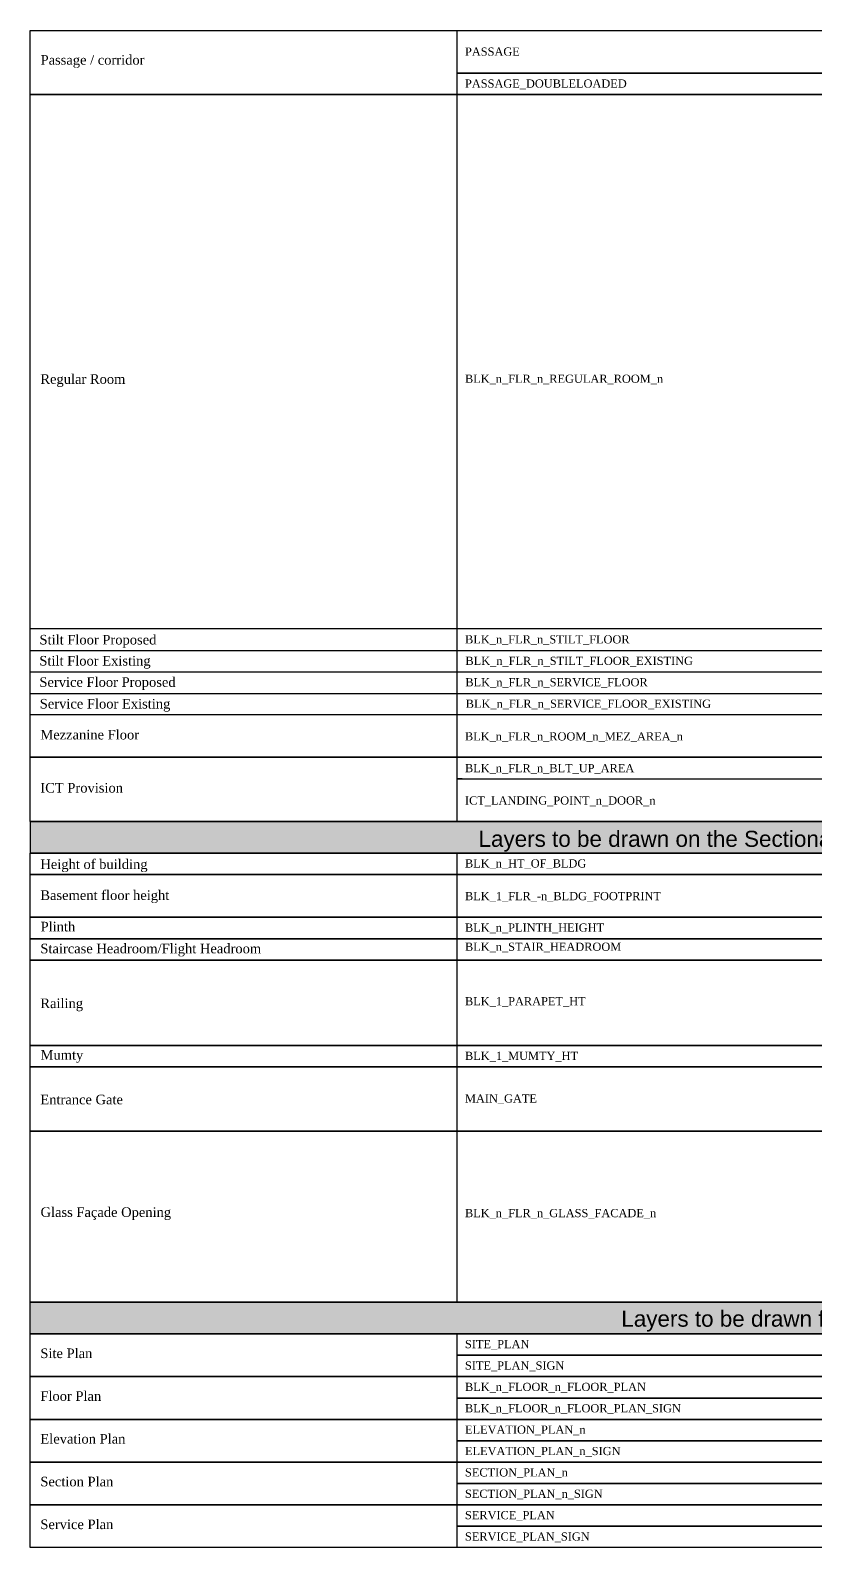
# Model space of a CAD drawing. Header units: millimetres. Extents: x -9481 to -9286, y 28694 to 28853.
# Drawn here: x -9481.26 to -9462.12, y 28729.12 to 28766.07 of the extents above; entities that cross this region are included whole.
import ezdxf

# ---------------------------------------------------------------- set-up
doc = ezdxf.new("R2010")
doc.units = ezdxf.units.MM
doc.linetypes.add('CONTINULUS', pattern=[0])
doc.layers.add('BLK_1_PLANTATION_GREENSTRIP', color=7, linetype='Continuous')
doc.layers.add('HATCH', color=7, linetype='Continuous')
doc.styles.add('MtXpl_Georgia', font='georgiab.ttf')
doc.styles.get("Standard").update_dxf_attribs({"font": 'arial.ttf', "height": 0.25})

# ---------------------------------------------------------------- blocks, each defined once
blk = doc.blocks.new('J4')
at = {"layer": 'HATCH', "linetype": 'CONTINULUS', "ltscale": 0.05}
h = blk.add_hatch(color=241, dxfattribs=at)
h.dxf.hatch_style = 1
h.paths.add_polyline_path([(-9435.455, 28796.771), (-9435.455, 28795.998), (-9396.427, 28795.998), (-9396.427, 28796.771)])
blk.add_lwpolyline([(-9435.455, 28796.771), (-9396.427, 28796.771), (-9396.427, 28795.998), (-9435.455, 28795.998), (-9435.455, 28796.771)], close=True)
at = {"color": 18, "insert": (-9424.534, 28796.544), "char_height": 0.39118, "attachment_point": 1}
blk.add_mtext_dynamic_manual_height_columns('Layers to be drawn on the Sectional Elevations or Building Elevation', width=18.54654, gutter_width=1.633, heights=[0], dxfattribs=at)

msp = doc.modelspace()

# ---------------------------------------------------------------- hatches: boundary and pattern name
at = {"layer": 'HATCH', "linetype": 'CONTINULUS', "ltscale": 0.05}
h = msp.add_hatch(color=241, dxfattribs=at)
h.dxf.hatch_style = 1
h.paths.add_polyline_path([(-9481.257899, 28735.095295), (-9481.257899, 28734.322066), (-9442.229952, 28734.322066), (-9442.229952, 28735.095295)])

# ---------------------------------------------------------------- linework, layer by layer
for p, q in [((-9470.864214, 28766.069052), (-9470.864214, 28765.548405)), ((-9470.864214, 28765.548405), (-9470.864214, 28765.027759)), ((-9470.864214, 28765.027759), (-9470.864214, 28764.507112)), ((-9470.864214, 28764.507112), (-9470.864214, 28763.986465)), ((-9470.864214, 28763.986465), (-9470.864214, 28761.38323)), ((-9470.864214, 28761.902373), (-9470.864214, 28751.489435)), ((-9470.864214, 28761.38323), (-9470.864214, 28760.862583)), ((-9470.864214, 28752.010082), (-9470.864214, 28749.405344)), ((-9481.2579, 28749.405344), (-9481.2579, 28751.489435)), ((-9481.2579, 28750.968236), (-9442.229952, 28750.968236)), ((-9481.2579, 28750.449898), (-9442.229952, 28750.449898)), ((-9481.2579, 28749.917846), (-9442.229952, 28749.917846)), ((-9470.864214, 28749.405344), (-9470.864214, 28748.884697)), ((-9470.864214, 28748.884697), (-9470.864214, 28748.36405)), ((-9470.864214, 28748.36405), (-9470.864214, 28747.843403)), ((-9470.864214, 28747.843403), (-9470.864214, 28747.322756)), ((-9470.864214, 28747.322756), (-9470.864214, 28746.80211)), ((-9470.864214, 28746.028881), (-9470.864214, 28745.508234)), ((-9470.864214, 28745.508234), (-9470.864214, 28744.987587)), ((-9470.864214, 28744.987587), (-9470.864214, 28744.46694)), ((-9470.864214, 28744.46694), (-9470.864214, 28743.946293)), ((-9470.864214, 28743.946293), (-9470.864214, 28743.425646)), ((-9470.864214, 28743.425646), (-9470.864214, 28742.904999)), ((-9470.864214, 28742.904999), (-9470.864214, 28741.863705)), ((-9470.864214, 28741.863705), (-9470.864214, 28741.343058)), ((-9470.864214, 28741.343058), (-9470.864214, 28740.822411)), ((-9470.864214, 28740.822411), (-9470.864214, 28740.301765)), ((-9470.864214, 28740.301765), (-9470.864214, 28739.781118)), ((-9470.864214, 28739.781118), (-9470.864214, 28739.260471)), ((-9470.864214, 28739.260471), (-9470.864214, 28738.739824)), ((-9470.864214, 28738.739824), (-9470.864214, 28738.219177)), ((-9470.864214, 28738.219177), (-9470.864214, 28737.69853)), ((-9470.864214, 28737.69853), (-9470.864214, 28737.177883)), ((-9470.864214, 28737.177883), (-9470.864214, 28736.657236)), ((-9470.864214, 28736.657236), (-9470.864214, 28736.136589)), ((-9470.864214, 28736.136589), (-9470.864214, 28735.615942)), ((-9470.864214, 28735.615942), (-9470.864214, 28735.095295)), ((-9470.864214, 28734.322066), (-9470.864214, 28729.115596))]:
    msp.add_line(p, q)
for points in [[(-9481.2579, 28765.548405), (-9481.2579, 28766.069052), (-9442.229952, 28766.069052), (-9442.229952, 28765.548405)], [(-9481.2579, 28765.027759), (-9481.2579, 28765.548405), (-9481.2579, 28765.548405)], [(-9442.229952, 28765.027759), (-9442.229952, 28764.507112), (-9481.2579, 28764.507112), (-9481.2579, 28765.027759), (-9481.2579, 28765.027759)], [(-9470.864214, 28765.027759), (-9455.60159, 28765.027759)], [(-9455.60159, 28765.027759), (-9470.864214, 28765.027759)], [(-9481.2579, 28763.986465), (-9481.2579, 28764.507112), (-9442.229952, 28764.507112), (-9442.229952, 28763.986465)], [(-9481.2579, 28763.465818), (-9481.2579, 28763.986465)], [(-9481.2579, 28762.945171), (-9481.2579, 28763.465818)], [(-9481.2579, 28762.424524), (-9481.2579, 28762.945171)], [(-9481.2579, 28761.903877), (-9481.2579, 28762.424524)], [(-9481.2579, 28761.38323), (-9481.2579, 28761.903877)], [(-9481.2579, 28760.862583), (-9481.2579, 28761.38323)], [(-9481.2579, 28760.341936), (-9481.2579, 28760.862583)], [(-9481.2579, 28759.821289), (-9481.2579, 28760.341936)], [(-9481.2579, 28757.738702), (-9481.2579, 28759.821289)], [(-9481.2579, 28757.218055), (-9481.2579, 28757.738702)], [(-9481.2579, 28756.697408), (-9481.2579, 28757.218055)], [(-9481.2579, 28756.176761), (-9481.2579, 28756.697408)], [(-9481.2579, 28755.656114), (-9481.2579, 28756.176761)], [(-9481.2579, 28755.135467), (-9481.2579, 28755.656114)], [(-9481.2579, 28754.61482), (-9481.2579, 28755.135467)], [(-9481.2579, 28754.094173), (-9481.2579, 28754.61482)], [(-9481.2579, 28753.573526), (-9481.2579, 28754.094173)], [(-9481.2579, 28753.052879), (-9481.2579, 28753.573526)], [(-9481.2579, 28752.532233), (-9481.2579, 28753.052879)], [(-9481.2579, 28752.011586), (-9481.2579, 28752.532233)], [(-9481.2579, 28751.490939), (-9481.2579, 28752.011586)], [(-9461.731845, 28752.011586), (-9442.229952, 28752.011586), (-9442.229952, 28751.490939), (-9481.2579, 28751.490939)], [(-9481.2579, 28750.970292), (-9481.2579, 28751.490939)], [(-9481.2579, 28748.36405), (-9481.2579, 28749.405344), (-9442.229952, 28749.405344), (-9442.229952, 28748.884697), (-9457.862239, 28748.884697)], [(-9457.862239, 28748.884697), (-9442.229952, 28748.884697), (-9442.229952, 28748.36405), (-9481.2579, 28748.36405), (-9481.2579, 28748.884697)], [(-9481.2579, 28747.843403), (-9481.2579, 28748.36405), (-9442.229952, 28748.36405), (-9442.229952, 28747.843403), (-9457.862239, 28747.843403)], [(-9470.737512, 28748.36405), (-9470.864214, 28748.36405)], [(-9470.864214, 28748.36405), (-9470.737512, 28748.36405)], [(-9481.2579, 28747.322756), (-9481.2579, 28747.843403)], [(-9470.737512, 28747.843403), (-9470.864214, 28747.843403)], [(-9470.864214, 28747.843403), (-9470.737512, 28747.843403)], [(-9470.864214, 28747.843403), (-9442.229952, 28747.843403), (-9442.229952, 28747.322756), (-9457.862239, 28747.322756)], [(-9461.731845, 28747.322756), (-9442.229952, 28747.322756), (-9442.229952, 28746.80211), (-9481.2579, 28746.80211), (-9481.2579, 28747.322756)], [(-9481.2579, 28744.987587), (-9481.2579, 28745.508234), (-9442.229952, 28745.508234), (-9442.229952, 28744.987587), (-9461.731845, 28744.987587)], [(-9461.731845, 28744.987587), (-9442.229952, 28744.987587), (-9442.229952, 28744.46694), (-9481.2579, 28744.46694), (-9481.2579, 28744.987587), (-9481.2579, 28744.987587)], [(-9481.2579, 28742.904999), (-9481.2579, 28743.425646), (-9442.229952, 28743.425646), (-9442.229952, 28742.904999), (-9461.731845, 28742.904999)], [(-9481.2579, 28742.384352), (-9481.2579, 28742.904999)], [(-9481.2579, 28741.863705), (-9481.2579, 28742.384352)], [(-9442.229952, 28741.863705), (-9442.229952, 28741.343058), (-9481.2579, 28741.343058), (-9481.2579, 28741.863705), (-9481.2579, 28741.863705)], [(-9481.2579, 28740.301765), (-9481.2579, 28740.822411), (-9442.229952, 28740.822411), (-9442.229952, 28740.301765), (-9461.731845, 28740.301765)], [(-9481.2579, 28739.781118), (-9481.2579, 28740.301765)], [(-9461.731845, 28739.781118), (-9442.229952, 28739.781118), (-9442.229952, 28739.260471), (-9481.2579, 28739.260471), (-9481.2579, 28739.781118), (-9481.2579, 28739.781118)], [(-9481.2579, 28738.739824), (-9481.2579, 28739.260471), (-9442.229952, 28739.260471), (-9442.229952, 28738.739824)], [(-9481.2579, 28738.219177), (-9481.2579, 28738.739824)], [(-9481.2579, 28737.69853), (-9481.2579, 28738.219177)], [(-9481.2579, 28737.177883), (-9481.2579, 28737.69853)], [(-9481.2579, 28736.657236), (-9481.2579, 28737.177883)], [(-9481.2579, 28736.136589), (-9481.2579, 28736.657236)], [(-9481.2579, 28735.615942), (-9481.2579, 28736.136589)], [(-9442.229952, 28735.615942), (-9442.229952, 28735.095295), (-9481.2579, 28735.095295), (-9481.2579, 28735.615942)], [(-9481.2579, 28733.801419), (-9481.2579, 28734.322066), (-9481.2579, 28734.322066), (-9442.229952, 28734.322066), (-9442.229952, 28733.801419), (-9470.864214, 28733.801419)], [(-9470.864214, 28733.801419), (-9442.229952, 28733.801419), (-9442.229952, 28733.280772), (-9481.2579, 28733.280772), (-9481.2579, 28733.801419), (-9481.2579, 28733.801419)], [(-9481.2579, 28732.760125), (-9481.2579, 28733.280772), (-9481.2579, 28733.280772), (-9442.229952, 28733.280772), (-9442.229952, 28732.760125), (-9470.864214, 28732.760125)], [(-9470.864214, 28732.760125), (-9442.229952, 28732.760125), (-9442.229952, 28732.239478), (-9481.2579, 28732.239478), (-9481.2579, 28732.760125), (-9481.2579, 28732.760125)], [(-9481.2579, 28731.718831), (-9481.2579, 28732.239478), (-9481.2579, 28732.239478), (-9442.229952, 28732.239478), (-9442.229952, 28731.718831), (-9470.864214, 28731.718831)], [(-9470.864214, 28731.718831), (-9442.229952, 28731.718831), (-9442.229952, 28731.198184), (-9481.2579, 28731.198184), (-9481.2579, 28731.718831), (-9481.2579, 28731.718831)], [(-9481.2579, 28730.677537), (-9481.2579, 28731.198184), (-9481.2579, 28731.198184), (-9442.229952, 28731.198184), (-9442.229952, 28730.677537), (-9470.864214, 28730.677537)], [(-9470.864214, 28730.677537), (-9442.229952, 28730.677537), (-9442.229952, 28730.15689), (-9481.2579, 28730.15689), (-9481.2579, 28730.677537), (-9481.2579, 28730.677537)], [(-9481.2579, 28729.636243), (-9481.2579, 28730.15689), (-9481.2579, 28730.15689), (-9442.229952, 28730.15689), (-9442.229952, 28729.636243), (-9470.864214, 28729.636243)], [(-9470.864214, 28729.636243), (-9442.229952, 28729.636243), (-9442.229952, 28729.115596), (-9481.2579, 28729.115596), (-9481.2579, 28729.636243), (-9481.2579, 28729.636243)]]:
    msp.add_lwpolyline(points)
for points in [[(-9481.2579, 28746.028881), (-9442.229952, 28746.028881), (-9442.229952, 28745.508234), (-9481.2579, 28745.508234), (-9481.2579, 28746.028881)], [(-9481.2579, 28744.46694), (-9442.229952, 28744.46694), (-9442.229952, 28743.946293), (-9481.2579, 28743.946293), (-9481.2579, 28744.46694)], [(-9481.2579, 28743.946293), (-9442.229952, 28743.946293), (-9442.229952, 28743.425646), (-9481.2579, 28743.425646), (-9481.2579, 28743.946293)], [(-9481.2579, 28741.343058), (-9442.229952, 28741.343058), (-9442.229952, 28740.822411), (-9481.2579, 28740.822411), (-9481.2579, 28741.343058)], [(-9481.257899, 28735.095295), (-9442.229952, 28735.095295), (-9442.229952, 28734.322066), (-9481.257899, 28734.322066), (-9481.257899, 28735.095295)]]:
    msp.add_lwpolyline(points, close=True)

# ---------------------------------------------------------------- block references
at = {"layer": 'BLK_1_PLANTATION_GREENSTRIP', "linetype": 'CONTINULUS'}
msp.add_blockref('J4', (-45.8028, -49.969062), dxfattribs=at)

# ---------------------------------------------------------------- texts
at = {"linetype": 'CONTINULUS', "style": 'MtXpl_Georgia'}
for s, height, p in [('Passage / corridor', 0.234061, (-9481.008722, 28765.233162)), ('PASSAGE', 0.199011, (-9470.66745, 28765.451959)), ('PASSAGE_DOUBLELOADED', 0.199011, (-9470.66745, 28764.674041)), ('Regular Room', 0.234061, (-9481.013331, 28757.459785)), ('BLK_n_FLR_n_REGULAR_ROOM_n', 0.199011, (-9470.66745, 28757.484684)), ('Stilt Floor Proposed', 0.234061, (-9481.034889, 28751.111727)), ('BLK_n_FLR_n_STILT_FLOOR', 0.199011, (-9470.664596, 28751.138075)), ('Stilt Floor Existing', 0.234061, (-9481.037966, 28750.599242)), ('BLK_n_FLR_n_STILT_FLOOR_EXISTING', 0.199011, (-9470.655926, 28750.614632)), ('Service Floor Proposed', 0.234061, (-9481.037003, 28750.080093)), ('BLK_n_FLR_n_SERVICE_FLOOR', 0.199011, (-9470.657732, 28750.093235)), ('Service Floor Existing', 0.234061, (-9481.027958, 28749.552141)), ('BLK_n_FLR_n_SERVICE_FLOOR_EXISTING', 0.199011, (-9470.649062, 28749.569792)), ('Mezzanine Floor', 0.234061, (-9481.013331, 28748.798974)), ('BLK_n_FLR_n_ROOM_n_MEZ_AREA_n', 0.199011, (-9470.66745, 28748.774928)), ('BLK_n_FLR_n_BLT_UP_AREA', 0.199011, (-9470.66745, 28748.000719)), ('ICT Provision', 0.234061, (-9481.013331, 28747.504477)), ('ICT_LANDING_POINT_n_DOOR_n', 0.199011, (-9470.66745, 28747.212987)), ('Height of building', 0.234061, (-9481.013331, 28745.643877)), ('BLK_n_HT_OF_BLDG', 0.199011, (-9470.66745, 28745.680145)), ('Basement floor height', 0.234061, (-9481.013331, 28744.889336)), ('BLK_1_FLR_-n_BLDG_FOOTPRINT', 0.199011, (-9470.66745, 28744.884208)), ('Plinth', 0.234061, (-9481.008722, 28744.124298)), ('BLK_n_PLINTH_HEIGHT', 0.199011, (-9470.66745, 28744.117873)), ('Staircase Headroom/Flight Headroom', 0.234061, (-9481.013331, 28743.590076)), ('BLK_n_STAIR_HEADROOM', 0.199011, (-9470.66745, 28743.651175)), ('Railing', 0.234061, (-9481.013331, 28742.255684)), ('BLK_1_PARAPET_HT', 0.199011, (-9470.66745, 28742.324669)), ('Mumty', 0.234061, (-9481.008722, 28741.000416)), ('BLK_1_MUMTY_HT', 0.199011, (-9470.66745, 28740.993992)), ('Entrance Gate', 0.234061, (-9481.013331, 28739.912755)), ('MAIN_GATE', 0.199011, (-9470.66745, 28739.956089)), ('Glass Façade Opening', 0.234061, (-9481.008722, 28737.170568)), ('BLK_n_FLR_n_GLASS_FACADE_n', 0.199011, (-9470.66745, 28737.164143)), ('Site Plan', 0.234061, (-9481.013331, 28733.732236)), ('SITE_PLAN', 0.199011, (-9470.66745, 28733.97333)), ('SITE_PLAN_SIGN', 0.199011, (-9470.66745, 28733.452683)), ('Floor Plan', 0.234061, (-9481.013331, 28732.690942)), ('BLK_n_FLOOR_n_FLOOR_PLAN', 0.199011, (-9470.66745, 28732.932036)), ('BLK_n_FLOOR_n_FLOOR_PLAN_SIGN', 0.199011, (-9470.66745, 28732.411389)), ('ELEVATION_PLAN_n', 0.199011, (-9470.66745, 28731.890742)), ('Elevation Plan', 0.234061, (-9481.013331, 28731.649648)), ('ELEVATION_PLAN_n_SIGN', 0.199011, (-9470.66745, 28731.370095)), ('SECTION_PLAN_n', 0.199011, (-9470.66745, 28730.849448)), ('Section Plan', 0.234061, (-9481.013331, 28730.608354)), ('SECTION_PLAN_n_SIGN', 0.199011, (-9470.66745, 28730.328801)), ('SERVICE_PLAN', 0.199011, (-9470.66745, 28729.808154)), ('Service Plan', 0.234061, (-9481.013331, 28729.56706)), ('SERVICE_PLAN_SIGN', 0.199011, (-9470.66745, 28729.287507))]:
    msp.add_text(s, height=height, dxfattribs=at).set_placement(p)
at = {"color": 18, "insert": (-9466.8577, 28734.887778), "char_height": 0.391178, "attachment_point": 1}
msp.add_mtext_dynamic_manual_height_columns('Layers to be drawn for CAD to PDF conversion', width=18.546538, gutter_width=1.63296, heights=[0], dxfattribs=at)

doc.saveas('drawing.dxf')
